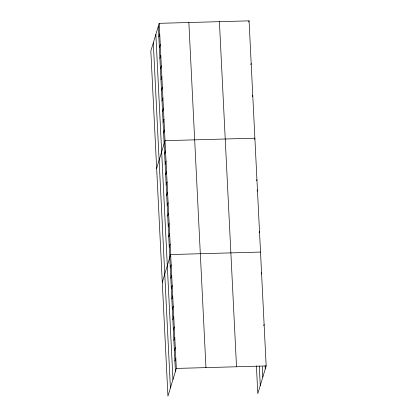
<?xml version="1.0" encoding="UTF-8"?>
<svg xmlns="http://www.w3.org/2000/svg" width="417" height="417" viewBox="0 0 417 417"><rect width="100%" height="100%" fill="white"/><g stroke="black" fill="none" stroke-linecap="round" stroke-linejoin="round"><path stroke-width="0.63" d="M159.205 23.331L150.834 51.046L167.936 396.15L176.308 368.43L159.205 23.331L249.064 20.85L266.166 365.954L257.795 393.669L256.419 365.845M158.846 36.931L159.732 33.996M159.377 47.601L160.264 44.661M159.904 58.265L160.79 55.331M160.43 68.93L161.316 65.995M160.962 79.6L161.848 76.665M161.488 90.265L162.375 87.33M162.02 100.935L162.906 97.995M162.547 111.6L163.433 108.665M163.073 122.264L163.959 119.33M163.605 132.934L164.491 130M156.651 168.385L165.017 140.665L254.876 138.183L254.521 139.361M164.647 153.951L165.533 151.017M165.158 164.308L166.044 161.369M165.669 174.66L166.56 171.726M166.185 185.012L167.071 182.078M166.696 195.364L167.582 192.43M167.212 205.717L168.098 202.782M167.723 216.074L168.609 213.134M168.239 226.426L169.125 223.491M168.749 236.778L169.636 233.843M169.26 247.13L170.146 244.195M162.291 282.267L170.662 254.547L260.521 252.066M170.287 267.839L171.173 264.899M170.803 278.191L171.689 275.256M248.709 22.023L249.064 20.85M171.314 288.543L172.2 285.609M171.83 298.895L172.716 295.961M172.341 309.247L173.227 306.313M172.852 319.604L173.738 316.665M250.825 64.692L251.18 63.52M173.368 329.956L174.254 327.022M173.879 340.308L174.765 337.374M174.395 350.661L175.281 347.726M252.41 96.692L252.765 95.519M174.905 361.013L175.792 358.078M256.575 180.769L256.929 179.597M257.091 191.127L257.445 189.949M259.139 232.535L259.494 231.362M261.193 273.948L261.548 272.775M263.758 325.713L264.112 324.541M176.308 368.43L266.166 365.954M265.118 365.652L265.28 368.889M262.298 366.715L262.809 377.067M259.301 366.079L260.265 385.49M219.41 21.668L236.512 366.772M188.859 22.513L205.956 367.612M158.319 26.266L175.421 371.37M155.849 34.444L172.951 379.548M153.305 42.868L170.407 387.972"/></g></svg>
